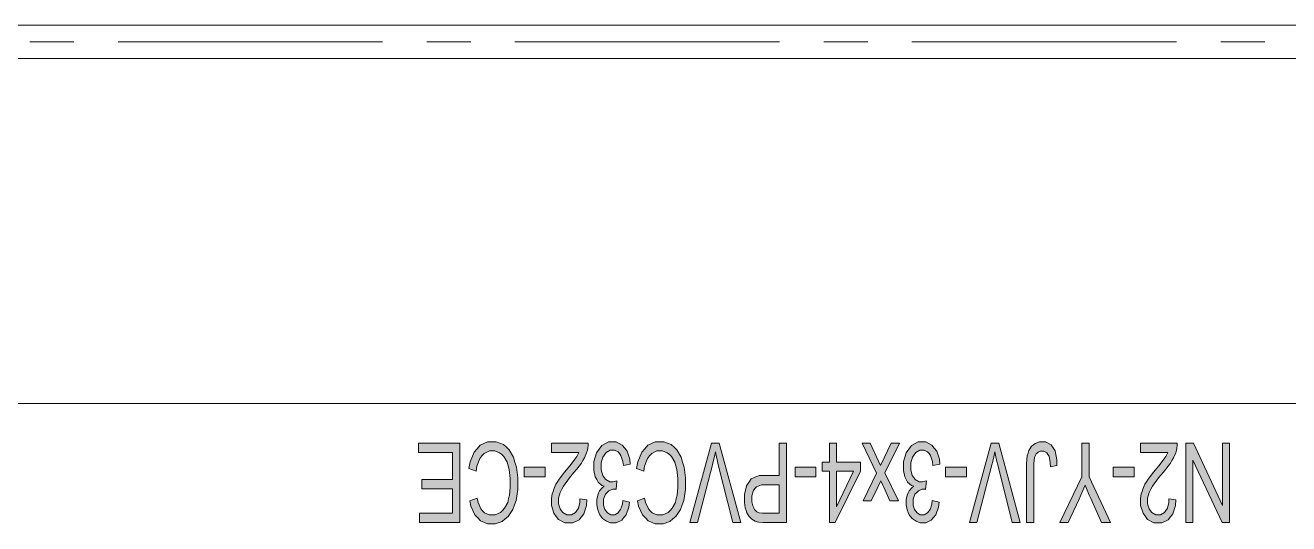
# Model space of a CAD drawing. Header units: millimetres. Extents: x 805 to 6044844, y 120 to 7887884.
# Drawn here: x 5956389 to 5965483, y 7852403 to 7855995 of the extents above; entities that cross this region are included whole.
import ezdxf

# ---------------------------------------------------------------- set-up
doc = ezdxf.new("R2010")
doc.units = ezdxf.units.MM

msp = doc.modelspace()

# ---------------------------------------------------------------- hatches: boundary and pattern name
h = msp.add_hatch(color=0)
h.dxf.hatch_style = 2
h.paths.add_polyline_path([(5959516.2, 7852983.1), (5959516.2, 7852413.1), (5959227.4, 7852413.1), (5959227.4, 7852480.7), (5959463.6, 7852480.7), (5959463.6, 7852655.2), (5959242.5, 7852655.2), (5959242.5, 7852722.2), (5959463.6, 7852722.2), (5959463.6, 7852916), (5959218.3, 7852916), (5959218.3, 7852983.1)])
h = msp.add_hatch(color=0)
h.dxf.hatch_style = 2
h.paths.add_polyline_path([(5959634.8, 7852783.4), (5959581.6, 7852802.8), (5959590.2, 7852848.9), (5959619.7, 7852919.7), (5959641.8, 7852943.9), (5959663.2, 7852968.6), (5959715.8, 7852992.7), (5959746.9, 7852992.7), (5959779.1, 7852992.7), (5959831.2, 7852974), (5959851.6, 7852955.2), (5959872, 7852936.4), (5959902.6, 7852882.2), (5959913.3, 7852846.8), (5959923.5, 7852811.3), (5959934.2, 7852734.6), (5959934.2, 7852693.8), (5959934.2, 7852649.3), (5959922.4, 7852572), (5959910.6, 7852538.7), (5959898.3, 7852505.4), (5959864.5, 7852455), (5959842.5, 7852437.8), (5959820.5, 7852420.6), (5959772.2, 7852403.5), (5959745.9, 7852403.5), (5959716.4, 7852403.5), (5959665.9, 7852425.5), (5959645.5, 7852446.9), (5959625.1, 7852468.9), (5959596.7, 7852530.1), (5959588.6, 7852569.3), (5959640.7, 7852587), (5959647.7, 7852555.9), (5959667.5, 7852510.8), (5959680.9, 7852496.3), (5959693.8, 7852482.4), (5959727.1, 7852467.9), (5959746.9, 7852467.9), (5959770, 7852467.9), (5959808.7, 7852484), (5959824.2, 7852499.5), (5959839.3, 7852515.1), (5959861.3, 7852557.5), (5959867.2, 7852584.3), (5959873.6, 7852610.6), (5959880, 7852665.4), (5959880, 7852693.8), (5959880, 7852729.8), (5959872.5, 7852793.6), (5959865, 7852820.5), (5959857.5, 7852847.8), (5959834.4, 7852888.1), (5959818.9, 7852901.5), (5959803.3, 7852914.9), (5959769.5, 7852928.3), (5959751.2, 7852928.3), (5959729.2, 7852928.3), (5959691.7, 7852910.1), (5959676.1, 7852891.8), (5959660.5, 7852873.6), (5959640.1, 7852819.4)])
h = msp.add_hatch(color=0)
h.dxf.hatch_style = 2
h.paths.add_polyline_path([(5960177.4, 7852916), (5960177.4, 7852983.1), (5960440.3, 7852983.1), (5960440.9, 7852970.7), (5960437.6, 7852946), (5960435, 7852934.8), (5960429.6, 7852915.5), (5960413.5, 7852877.3), (5960402.2, 7852859.1), (5960391.5, 7852840.3), (5960359.3, 7852797.4), (5960338.4, 7852772.7), (5960306.2, 7852734.6), (5960262.2, 7852673.9), (5960250.9, 7852651.9), (5960239.1, 7852629.4), (5960227.8, 7852587.5), (5960227.8, 7852567.7), (5960227.8, 7852546.8), (5960238, 7852511.9), (5960248.7, 7852497.4), (5960258.9, 7852483.4), (5960286.3, 7852468.9), (5960302.9, 7852468.9), (5960320.7, 7852468.9), (5960349.1, 7852484.5), (5960359.3, 7852499.5), (5960370, 7852514.6), (5960380.8, 7852556.4), (5960380.8, 7852583.2), (5960431.2, 7852575.7), (5960428.5, 7852535.5), (5960409.2, 7852474.3), (5960392.6, 7852453.4), (5960375.4, 7852431.9), (5960330.3, 7852411), (5960301.9, 7852411), (5960272.9, 7852411), (5960227.8, 7852433.5), (5960211.2, 7852456.6), (5960194, 7852479.1), (5960177.4, 7852535.5), (5960177.4, 7852569.3), (5960177.4, 7852586.5), (5960182.2, 7852619.7), (5960187.6, 7852636.4), (5960192.4, 7852653), (5960208.5, 7852687.9), (5960219.8, 7852706.1), (5960231, 7852724.4), (5960269.1, 7852774.3), (5960295.4, 7852806.5), (5960317.4, 7852832.8), (5960345.3, 7852868.8), (5960351.8, 7852877.9), (5960358.2, 7852887.5), (5960368.4, 7852906.3), (5960372.7, 7852916)])
h = msp.add_hatch(color=0)
h.dxf.hatch_style = 2
h.paths.add_polyline_path([(5960743, 7852832.3), (5960694.2, 7852823.1), (5960689.9, 7852852.7), (5960675.9, 7852895.6), (5960665.7, 7852908.5), (5960655.5, 7852921.9), (5960630.9, 7852934.8), (5960616.4, 7852934.8), (5960598.7, 7852934.8), (5960569.7, 7852917.6), (5960557.9, 7852900.4), (5960546.1, 7852883.3), (5960534.3, 7852841.4), (5960534.3, 7852816.2), (5960534.3, 7852792), (5960545, 7852752.3), (5960556.3, 7852736.7), (5960567, 7852721.2), (5960595.4, 7852705.1), (5960612.1, 7852705.1), (5960619, 7852705.1), (5960636.2, 7852709.4), (5960646.4, 7852713.1), (5960641.1, 7852651.4), (5960638.9, 7852651.9), (5960634.6, 7852652.5), (5960618, 7852652.5), (5960589.5, 7852640.7), (5960577.2, 7852628.9), (5960564.8, 7852617.6), (5960552, 7852581.6), (5960552, 7852557.5), (5960552, 7852538.2), (5960561.1, 7852506.5), (5960570.2, 7852493.6), (5960579.3, 7852481.3), (5960602.9, 7852468.4), (5960617.4, 7852468.4), (5960631.4, 7852468.4), (5960655.5, 7852481.3), (5960664.7, 7852494.2), (5960674.3, 7852507), (5960686.7, 7852545.7), (5960689.4, 7852570.9), (5960738.7, 7852558.6), (5960733.9, 7852523.7), (5960713.5, 7852468.9), (5960697.9, 7852449.6), (5960681.8, 7852430.3), (5960642.1, 7852411), (5960618.5, 7852411), (5960602.4, 7852411), (5960572.4, 7852421.2), (5960558.4, 7852430.8), (5960544.4, 7852441), (5960523.5, 7852468.4), (5960516.5, 7852485.6), (5960509, 7852502.7), (5960502.1, 7852539.2), (5960502.1, 7852559.1), (5960502.1, 7852577.3), (5960509, 7852610.6), (5960516, 7852626.2), (5960522.4, 7852641.2), (5960543.4, 7852665.4), (5960556.8, 7852673.9), (5960539.1, 7852679.9), (5960511.7, 7852704), (5960502.1, 7852722.2), (5960491.9, 7852741), (5960482.2, 7852786.7), (5960482.2, 7852814.6), (5960482.2, 7852851.6), (5960501.5, 7852914.9), (5960520.3, 7852941.2), (5960539.6, 7852967), (5960587.4, 7852992.7), (5960616.4, 7852992.7), (5960642.7, 7852992.7), (5960686.1, 7852970.7), (5960703.8, 7852948.2), (5960721, 7852925.7), (5960740.9, 7852867.7)])
h = msp.add_hatch(color=0)
h.dxf.hatch_style = 2
h.paths.add_polyline_path([(5960841.2, 7852783.4), (5960788.6, 7852802.8), (5960797.2, 7852848.9), (5960826.7, 7852919.7), (5960848.2, 7852943.9), (5960869.7, 7852968.6), (5960922.8, 7852992.7), (5960953.9, 7852992.7), (5960986.1, 7852992.7), (5961038.2, 7852974), (5961058.6, 7852955.2), (5961078.4, 7852936.4), (5961109.6, 7852882.2), (5961119.8, 7852846.8), (5961130.5, 7852811.3), (5961141.2, 7852734.6), (5961141.2, 7852693.8), (5961141.2, 7852649.3), (5961128.9, 7852572), (5961117.1, 7852538.7), (5961105.3, 7852505.4), (5961071.5, 7852455), (5961049.5, 7852437.8), (5961027.5, 7852420.6), (5960979.2, 7852403.5), (5960952.9, 7852403.5), (5960922.8, 7852403.5), (5960872.9, 7852425.5), (5960852.5, 7852446.9), (5960832.1, 7852468.9), (5960803.7, 7852530.1), (5960795.6, 7852569.3), (5960847.1, 7852587), (5960854.1, 7852555.9), (5960874.5, 7852510.8), (5960887.4, 7852496.3), (5960900.8, 7852482.4), (5960934.1, 7852467.9), (5960953.9, 7852467.9), (5960977, 7852467.9), (5961015.7, 7852484), (5961030.7, 7852499.5), (5961046.2, 7852515.1), (5961068.2, 7852557.5), (5961074.2, 7852584.3), (5961080.6, 7852610.6), (5961086.5, 7852665.4), (5961086.5, 7852693.8), (5961086.5, 7852729.8), (5961079.5, 7852793.6), (5961072, 7852820.5), (5961064.5, 7852847.8), (5961041.4, 7852888.1), (5961025.9, 7852901.5), (5961010.3, 7852914.9), (5960976.5, 7852928.3), (5960958.2, 7852928.3), (5960935.7, 7852928.3), (5960898.1, 7852910.1), (5960883.1, 7852891.8), (5960867.5, 7852873.6), (5960846.6, 7852819.4)])
h = msp.add_hatch(color=0)
h.dxf.hatch_style = 2
h.paths.add_polyline_path([(5961383.8, 7852983.1), (5961538.4, 7852413.1), (5961481, 7852413.1), (5961377.4, 7852827.4), (5961370.9, 7852852.1), (5961360.7, 7852898.8), (5961356.4, 7852920.8), (5961351.6, 7852897.2), (5961340.9, 7852851.1), (5961335, 7852827.4), (5961227.1, 7852413.1), (5961173.4, 7852413.1), (5961329.1, 7852983.1)])
h = msp.add_hatch(color=0)
h.paths.add_polyline_path([(5961869, 7852983.1), (5961869, 7852413.1), (5961718.7, 7852413.1), (5961698.8, 7852413.1), (5961668.3, 7852415.8), (5961658.1, 7852418.5), (5961643, 7852422.2), (5961618.9, 7852435.7), (5961608.7, 7852445.3), (5961599, 7852455), (5961582.9, 7852482.4), (5961577, 7852500.1), (5961570.6, 7852517.8), (5961564.7, 7852557), (5961564.7, 7852577.9), (5961564.7, 7852614.4), (5961580.8, 7852675.6), (5961596.9, 7852700.8), (5961613, 7852726), (5961671.5, 7852751.2), (5961713.9, 7852751.2), (5961815.8, 7852751.2), (5961815.8, 7852983.1)])
h.paths.add_polyline_path([(5961815.8, 7852684.1), (5961712.8, 7852684.1), (5961687.6, 7852684.1), (5961651.1, 7852670.2), (5961640.3, 7852656.8), (5961629.6, 7852643.4), (5961618.9, 7852604.7), (5961618.9, 7852580.6), (5961618.9, 7852562.3), (5961625.3, 7852531.7), (5961631.8, 7852519.4), (5961638.2, 7852506.5), (5961654.8, 7852489.9), (5961665, 7852485.6), (5961671.5, 7852482.9), (5961696.2, 7852480.7), (5961713.9, 7852480.7), (5961815.8, 7852480.7)])
h = msp.add_hatch(color=0)
h.paths.add_polyline_path([(5962226.9, 7852983.1), (5962226.9, 7852846.8), (5962399.8, 7852846.8), (5962399.8, 7852783.4), (5962217.8, 7852413.7), (5962178.1, 7852413.7), (5962178.1, 7852783.4), (5962123.9, 7852783.4), (5962123.9, 7852846.8), (5962178.1, 7852846.8), (5962178.1, 7852983.1)])
h.paths.add_polyline_path([(5962226.9, 7852783.4), (5962226.9, 7852526.4), (5962351.5, 7852783.4)])
h = msp.add_hatch(color=0)
h.dxf.hatch_style = 2
h.paths.add_polyline_path([(5962681.5, 7852983.1), (5962575.8, 7852769.5), (5962673.5, 7852569.8), (5962612.8, 7852569.8), (5962567.7, 7852667), (5962561.3, 7852680.9), (5962551.6, 7852703.5), (5962547.9, 7852712.6), (5962542, 7852700.2), (5962530.7, 7852678.2), (5962525.9, 7852668), (5962477.6, 7852569.8), (5962419.1, 7852569.8), (5962516.2, 7852767.9), (5962411.6, 7852983.1), (5962471.1, 7852983.1), (5962530.7, 7852855.3), (5962544.7, 7852823.7), (5962622.5, 7852983.1)])
h = msp.add_hatch(color=0)
h.dxf.hatch_style = 2
h.paths.add_polyline_path([(5962971.3, 7852832.3), (5962922.5, 7852823.1), (5962918.2, 7852852.7), (5962903.7, 7852895.6), (5962894, 7852908.5), (5962883.8, 7852921.9), (5962859.2, 7852934.8), (5962844.7, 7852934.8), (5962826.9, 7852934.8), (5962798, 7852917.6), (5962786.2, 7852900.4), (5962774.4, 7852883.3), (5962762.5, 7852841.4), (5962762.5, 7852816.2), (5962762.5, 7852792), (5962773.3, 7852752.3), (5962784.6, 7852736.7), (5962795.3, 7852721.2), (5962823.2, 7852705.1), (5962840.4, 7852705.1), (5962847.3, 7852705.1), (5962864.5, 7852709.4), (5962874.7, 7852713.1), (5962869.3, 7852651.4), (5962867.2, 7852651.9), (5962862.9, 7852652.5), (5962861.3, 7852652.5), (5962845.7, 7852652.5), (5962817.8, 7852640.7), (5962805.5, 7852628.9), (5962792.6, 7852617.6), (5962780.3, 7852581.6), (5962780.3, 7852557.5), (5962780.3, 7852538.2), (5962789.4, 7852506.5), (5962798.5, 7852493.6), (5962807.6, 7852481.3), (5962831.2, 7852468.4), (5962845.7, 7852468.4), (5962859.7, 7852468.4), (5962883.8, 7852481.3), (5962893, 7852494.2), (5962902.6, 7852507), (5962915, 7852545.7), (5962917.6, 7852570.9), (5962966.5, 7852558.6), (5962962.2, 7852523.7), (5962941.8, 7852468.9), (5962925.7, 7852449.6), (5962910.1, 7852430.3), (5962870.4, 7852411), (5962846.8, 7852411), (5962830.7, 7852411), (5962800.7, 7852421.2), (5962786.7, 7852430.8), (5962772.7, 7852441), (5962751.8, 7852468.4), (5962744.8, 7852485.6), (5962737.3, 7852502.7), (5962730.3, 7852539.2), (5962730.3, 7852559.1), (5962730.3, 7852577.3), (5962736.8, 7852610.6), (5962743.8, 7852626.2), (5962750.7, 7852641.2), (5962771.7, 7852665.4), (5962785.1, 7852673.9), (5962767.4, 7852679.9), (5962740, 7852704), (5962730.3, 7852722.2), (5962720.2, 7852741), (5962710.5, 7852786.7), (5962710.5, 7852814.6), (5962710.5, 7852851.6), (5962729.8, 7852914.9), (5962748.6, 7852941.2), (5962767.4, 7852967), (5962815.7, 7852992.7), (5962844.7, 7852992.7), (5962871, 7852992.7), (5962914.4, 7852970.7), (5962932.1, 7852948.2), (5962949.3, 7852925.7), (5962969.2, 7852867.7)])
h = msp.add_hatch(color=0)
h.dxf.hatch_style = 2
h.paths.add_polyline_path([(5963395.3, 7852983.1), (5963549.9, 7852413.1), (5963492.4, 7852413.1), (5963388.9, 7852827.4), (5963382.4, 7852852.1), (5963372.2, 7852898.8), (5963367.9, 7852920.8), (5963363.1, 7852897.2), (5963352.4, 7852851.1), (5963346.5, 7852827.4), (5963238.6, 7852413.1), (5963184.9, 7852413.1), (5963340.6, 7852983.1)])
h = msp.add_hatch(color=0)
h.dxf.hatch_style = 2
h.paths.add_polyline_path([(5963814.4, 7852822.1), (5963767.2, 7852812.9), (5963766.1, 7852845.1), (5963757.6, 7852889.7), (5963750, 7852901.5), (5963742, 7852913.8), (5963721.1, 7852925.7), (5963707.6, 7852925.7), (5963697.4, 7852925.7), (5963680.3, 7852919.2), (5963673.3, 7852912.8), (5963665.8, 7852906.3), (5963656.1, 7852888.6), (5963653.4, 7852877.3), (5963650.2, 7852866.1), (5963647.5, 7852830.7), (5963647.5, 7852806), (5963647.5, 7852413.1), (5963594.9, 7852413.1), (5963594.9, 7852801.7), (5963594.9, 7852837.6), (5963600.8, 7852892.9), (5963607.3, 7852912.2), (5963613.2, 7852932.1), (5963632.5, 7852962.1), (5963645.4, 7852972.3), (5963658.8, 7852982.5), (5963689.4, 7852992.7), (5963707.1, 7852992.7), (5963733.4, 7852992.7), (5963773.7, 7852971.3), (5963787.6, 7852949.8), (5963801.6, 7852928.3), (5963815, 7852864.5)])
h = msp.add_hatch(color=0)
h.dxf.hatch_style = 2
h.paths.add_polyline_path([(5964046.8, 7852983.1), (5964046.8, 7852741.6), (5964200.3, 7852413.1), (5964135.9, 7852413.1), (5964057.6, 7852585.4), (5964046.3, 7852609.5), (5964026.4, 7852657.3), (5964016.8, 7852681.5), (5964007.6, 7852659.5), (5963986.2, 7852609), (5963973.8, 7852581.1), (5963896, 7852413.1), (5963834.8, 7852413.1), (5963993.7, 7852741.6), (5963993.7, 7852983.1)])
h = msp.add_hatch(color=0)
h.dxf.hatch_style = 2
h.paths.add_polyline_path([(5964417.1, 7852916), (5964417.1, 7852983.1), (5964680.1, 7852983.1), (5964680.6, 7852970.7), (5964677.4, 7852946), (5964674.7, 7852934.8), (5964669.4, 7852915.5), (5964653.3, 7852877.3), (5964642.5, 7852859.1), (5964631.3, 7852840.3), (5964599.1, 7852797.4), (5964578.1, 7852772.7), (5964545.9, 7852734.6), (5964501.9, 7852673.9), (5964490.7, 7852651.9), (5964478.9, 7852629.4), (5964467.6, 7852587.5), (5964467.6, 7852567.7), (5964467.6, 7852546.8), (5964477.8, 7852511.9), (5964488.5, 7852497.4), (5964498.7, 7852483.4), (5964526.1, 7852468.9), (5964542.7, 7852468.9), (5964560.4, 7852468.9), (5964588.9, 7852484.5), (5964599.1, 7852499.5), (5964609.8, 7852514.6), (5964620.5, 7852556.4), (5964620.5, 7852583.2), (5964671, 7852575.7), (5964668.3, 7852535.5), (5964649, 7852474.3), (5964632.3, 7852453.4), (5964615.2, 7852431.9), (5964570.1, 7852411), (5964541.6, 7852411), (5964512.7, 7852411), (5964467.6, 7852433.5), (5964450.9, 7852456.6), (5964434.3, 7852479.1), (5964417.1, 7852535.5), (5964417.1, 7852569.3), (5964417.1, 7852586.5), (5964422, 7852619.7), (5964427.3, 7852636.4), (5964432.2, 7852653), (5964448.3, 7852687.9), (5964459.5, 7852706.1), (5964470.8, 7852724.4), (5964508.9, 7852774.3), (5964535.2, 7852806.5), (5964557.2, 7852832.8), (5964585.1, 7852868.8), (5964591.6, 7852877.9), (5964598, 7852887.5), (5964608.2, 7852906.3), (5964612.5, 7852916)])
h = msp.add_hatch(color=0)
h.dxf.hatch_style = 2
h.paths.add_polyline_path([(5965056.9, 7852983.1), (5965056.9, 7852413.1), (5965002.7, 7852413.1), (5964793.3, 7852860.7), (5964793.3, 7852413.1), (5964742.9, 7852413.1), (5964742.9, 7852983.1), (5964797.1, 7852983.1), (5965006.4, 7852536), (5965006.4, 7852983.1)])
h = msp.add_hatch(color=0)
h.dxf.hatch_style = 2
h.paths.add_polyline_path([(5960130.1, 7852812.4), (5960130.1, 7852742.1), (5959979.9, 7852742.1), (5959979.9, 7852812.4)])
h = msp.add_hatch(color=0)
h.dxf.hatch_style = 2
h.paths.add_polyline_path([(5962079.9, 7852812.4), (5962079.9, 7852742.1), (5961929.6, 7852742.1), (5961929.6, 7852812.4)])
h = msp.add_hatch(color=0)
h.dxf.hatch_style = 2
h.paths.add_polyline_path([(5963162.9, 7852812.4), (5963162.9, 7852742.1), (5963012.6, 7852742.1), (5963012.6, 7852812.4)])
h = msp.add_hatch(color=0)
h.dxf.hatch_style = 2
h.paths.add_polyline_path([(5964369.9, 7852812.4), (5964369.9, 7852742.1), (5964219.6, 7852742.1), (5964219.6, 7852812.4)])

# ---------------------------------------------------------------- linework, layer by layer
at = {"color": 0, "lineweight": 0}
for points in [[(5992399.6, 7855995.5), (5937904.6, 7855995.5)], [(5956739.4, 7855875.2), (5956421.7, 7855875.2)], [(5958961.2, 7855875.2), (5957056.6, 7855875.2)], [(5959596.7, 7855875.2), (5959279, 7855875.2)], [(5961818.5, 7855875.2), (5959913.8, 7855875.2)], [(5962453.4, 7855875.2), (5962136.2, 7855875.2)], [(5964675.8, 7855875.2), (5962771.1, 7855875.2)], [(5965310.7, 7855875.2), (5964993.5, 7855875.2)], [(5992399.6, 7855755.6), (5937904.6, 7855755.6)], [(5972039.6, 7853269.7), (5953692.1, 7853269.7)]]:
    msp.add_lwpolyline(points, dxfattribs=at)
for points in [[(5959516.2, 7852983.1), (5959516.2, 7852413.1), (5959227.4, 7852413.1), (5959227.4, 7852480.7), (5959463.6, 7852480.7), (5959463.6, 7852655.2), (5959242.5, 7852655.2), (5959242.5, 7852722.2), (5959463.6, 7852722.2), (5959463.6, 7852916), (5959218.3, 7852916), (5959218.3, 7852983.1)], [(5959634.8, 7852783.4), (5959581.6, 7852802.8), (5959590.2, 7852848.9), (5959619.7, 7852919.7), (5959641.8, 7852943.9), (5959663.2, 7852968.6), (5959715.8, 7852992.7), (5959746.9, 7852992.7), (5959779.1, 7852992.7), (5959831.2, 7852974), (5959851.6, 7852955.2), (5959872, 7852936.4), (5959902.6, 7852882.2), (5959913.3, 7852846.8), (5959923.5, 7852811.3), (5959934.2, 7852734.6), (5959934.2, 7852693.8), (5959934.2, 7852649.3), (5959922.4, 7852572), (5959910.6, 7852538.7), (5959898.3, 7852505.4), (5959864.5, 7852455), (5959842.5, 7852437.8), (5959820.5, 7852420.6), (5959772.2, 7852403.5), (5959745.9, 7852403.5), (5959716.4, 7852403.5), (5959665.9, 7852425.5), (5959645.5, 7852446.9), (5959625.1, 7852468.9), (5959596.7, 7852530.1), (5959588.6, 7852569.3), (5959640.7, 7852587), (5959647.7, 7852555.9), (5959667.5, 7852510.8), (5959680.9, 7852496.3), (5959693.8, 7852482.4), (5959727.1, 7852467.9), (5959746.9, 7852467.9), (5959770, 7852467.9), (5959808.7, 7852484), (5959824.2, 7852499.5), (5959839.3, 7852515.1), (5959861.3, 7852557.5), (5959867.2, 7852584.3), (5959873.6, 7852610.6), (5959880, 7852665.4), (5959880, 7852693.8), (5959880, 7852729.8), (5959872.5, 7852793.6), (5959865, 7852820.5), (5959857.5, 7852847.8), (5959834.4, 7852888.1), (5959818.9, 7852901.5), (5959803.3, 7852914.9), (5959769.5, 7852928.3), (5959751.2, 7852928.3), (5959729.2, 7852928.3), (5959691.7, 7852910.1), (5959676.1, 7852891.8), (5959660.5, 7852873.6), (5959640.1, 7852819.4)], [(5960177.4, 7852916), (5960177.4, 7852983.1), (5960440.3, 7852983.1), (5960440.9, 7852970.7), (5960437.6, 7852946), (5960435, 7852934.8), (5960429.6, 7852915.5), (5960413.5, 7852877.3), (5960402.2, 7852859.1), (5960391.5, 7852840.3), (5960359.3, 7852797.4), (5960338.4, 7852772.7), (5960306.2, 7852734.6), (5960262.2, 7852673.9), (5960250.9, 7852651.9), (5960239.1, 7852629.4), (5960227.8, 7852587.5), (5960227.8, 7852567.7), (5960227.8, 7852546.8), (5960238, 7852511.9), (5960248.7, 7852497.4), (5960258.9, 7852483.4), (5960286.3, 7852468.9), (5960302.9, 7852468.9), (5960320.7, 7852468.9), (5960349.1, 7852484.5), (5960359.3, 7852499.5), (5960370, 7852514.6), (5960380.8, 7852556.4), (5960380.8, 7852583.2), (5960431.2, 7852575.7), (5960428.5, 7852535.5), (5960409.2, 7852474.3), (5960392.6, 7852453.4), (5960375.4, 7852431.9), (5960330.3, 7852411), (5960301.9, 7852411), (5960272.9, 7852411), (5960227.8, 7852433.5), (5960211.2, 7852456.6), (5960194, 7852479.1), (5960177.4, 7852535.5), (5960177.4, 7852569.3), (5960177.4, 7852586.5), (5960182.2, 7852619.7), (5960187.6, 7852636.4), (5960192.4, 7852653), (5960208.5, 7852687.9), (5960219.8, 7852706.1), (5960231, 7852724.4), (5960269.1, 7852774.3), (5960295.4, 7852806.5), (5960317.4, 7852832.8), (5960345.3, 7852868.8), (5960351.8, 7852877.9), (5960358.2, 7852887.5), (5960368.4, 7852906.3), (5960372.7, 7852916)], [(5960743, 7852832.3), (5960694.2, 7852823.1), (5960689.9, 7852852.7), (5960675.9, 7852895.6), (5960665.7, 7852908.5), (5960655.5, 7852921.9), (5960630.9, 7852934.8), (5960616.4, 7852934.8), (5960598.7, 7852934.8), (5960569.7, 7852917.6), (5960557.9, 7852900.4), (5960546.1, 7852883.3), (5960534.3, 7852841.4), (5960534.3, 7852816.2), (5960534.3, 7852792), (5960545, 7852752.3), (5960556.3, 7852736.7), (5960567, 7852721.2), (5960595.4, 7852705.1), (5960612.1, 7852705.1), (5960619, 7852705.1), (5960636.2, 7852709.4), (5960646.4, 7852713.1), (5960641.1, 7852651.4), (5960638.9, 7852651.9), (5960634.6, 7852652.5), (5960618, 7852652.5), (5960589.5, 7852640.7), (5960577.2, 7852628.9), (5960564.8, 7852617.6), (5960552, 7852581.6), (5960552, 7852557.5), (5960552, 7852538.2), (5960561.1, 7852506.5), (5960570.2, 7852493.6), (5960579.3, 7852481.3), (5960602.9, 7852468.4), (5960617.4, 7852468.4), (5960631.4, 7852468.4), (5960655.5, 7852481.3), (5960664.7, 7852494.2), (5960674.3, 7852507), (5960686.7, 7852545.7), (5960689.4, 7852570.9), (5960738.7, 7852558.6), (5960733.9, 7852523.7), (5960713.5, 7852468.9), (5960697.9, 7852449.6), (5960681.8, 7852430.3), (5960642.1, 7852411), (5960618.5, 7852411), (5960602.4, 7852411), (5960572.4, 7852421.2), (5960558.4, 7852430.8), (5960544.4, 7852441), (5960523.5, 7852468.4), (5960516.5, 7852485.6), (5960509, 7852502.7), (5960502.1, 7852539.2), (5960502.1, 7852559.1), (5960502.1, 7852577.3), (5960509, 7852610.6), (5960516, 7852626.2), (5960522.4, 7852641.2), (5960543.4, 7852665.4), (5960556.8, 7852673.9), (5960539.1, 7852679.9), (5960511.7, 7852704), (5960502.1, 7852722.2), (5960491.9, 7852741), (5960482.2, 7852786.7), (5960482.2, 7852814.6), (5960482.2, 7852851.6), (5960501.5, 7852914.9), (5960520.3, 7852941.2), (5960539.6, 7852967), (5960587.4, 7852992.7), (5960616.4, 7852992.7), (5960642.7, 7852992.7), (5960686.1, 7852970.7), (5960703.8, 7852948.2), (5960721, 7852925.7), (5960740.9, 7852867.7)], [(5960841.2, 7852783.4), (5960788.6, 7852802.8), (5960797.2, 7852848.9), (5960826.7, 7852919.7), (5960848.2, 7852943.9), (5960869.7, 7852968.6), (5960922.8, 7852992.7), (5960953.9, 7852992.7), (5960986.1, 7852992.7), (5961038.2, 7852974), (5961058.6, 7852955.2), (5961078.4, 7852936.4), (5961109.6, 7852882.2), (5961119.8, 7852846.8), (5961130.5, 7852811.3), (5961141.2, 7852734.6), (5961141.2, 7852693.8), (5961141.2, 7852649.3), (5961128.9, 7852572), (5961117.1, 7852538.7), (5961105.3, 7852505.4), (5961071.5, 7852455), (5961049.5, 7852437.8), (5961027.5, 7852420.6), (5960979.2, 7852403.5), (5960952.9, 7852403.5), (5960922.8, 7852403.5), (5960872.9, 7852425.5), (5960852.5, 7852446.9), (5960832.1, 7852468.9), (5960803.7, 7852530.1), (5960795.6, 7852569.3), (5960847.1, 7852587), (5960854.1, 7852555.9), (5960874.5, 7852510.8), (5960887.4, 7852496.3), (5960900.8, 7852482.4), (5960934.1, 7852467.9), (5960953.9, 7852467.9), (5960977, 7852467.9), (5961015.7, 7852484), (5961030.7, 7852499.5), (5961046.2, 7852515.1), (5961068.2, 7852557.5), (5961074.2, 7852584.3), (5961080.6, 7852610.6), (5961086.5, 7852665.4), (5961086.5, 7852693.8), (5961086.5, 7852729.8), (5961079.5, 7852793.6), (5961072, 7852820.5), (5961064.5, 7852847.8), (5961041.4, 7852888.1), (5961025.9, 7852901.5), (5961010.3, 7852914.9), (5960976.5, 7852928.3), (5960958.2, 7852928.3), (5960935.7, 7852928.3), (5960898.1, 7852910.1), (5960883.1, 7852891.8), (5960867.5, 7852873.6), (5960846.6, 7852819.4)], [(5961383.8, 7852983.1), (5961538.4, 7852413.1), (5961481, 7852413.1), (5961377.4, 7852827.4), (5961370.9, 7852852.1), (5961360.7, 7852898.8), (5961356.4, 7852920.8), (5961351.6, 7852897.2), (5961340.9, 7852851.1), (5961335, 7852827.4), (5961227.1, 7852413.1), (5961173.4, 7852413.1), (5961329.1, 7852983.1)], [(5961869, 7852983.1), (5961869, 7852413.1), (5961718.7, 7852413.1), (5961698.8, 7852413.1), (5961668.3, 7852415.8), (5961658.1, 7852418.5), (5961643, 7852422.2), (5961618.9, 7852435.7), (5961608.7, 7852445.3), (5961599, 7852455), (5961582.9, 7852482.4), (5961577, 7852500.1), (5961570.6, 7852517.8), (5961564.7, 7852557), (5961564.7, 7852577.9), (5961564.7, 7852614.4), (5961580.8, 7852675.6), (5961596.9, 7852700.8), (5961613, 7852726), (5961671.5, 7852751.2), (5961713.9, 7852751.2), (5961815.8, 7852751.2), (5961815.8, 7852983.1)], [(5962226.9, 7852983.1), (5962226.9, 7852846.8), (5962399.8, 7852846.8), (5962399.8, 7852783.4), (5962217.8, 7852413.7), (5962178.1, 7852413.7), (5962178.1, 7852783.4), (5962123.9, 7852783.4), (5962123.9, 7852846.8), (5962178.1, 7852846.8), (5962178.1, 7852983.1)], [(5962681.5, 7852983.1), (5962575.8, 7852769.5), (5962673.5, 7852569.8), (5962612.8, 7852569.8), (5962567.7, 7852667), (5962561.3, 7852680.9), (5962551.6, 7852703.5), (5962547.9, 7852712.6), (5962542, 7852700.2), (5962530.7, 7852678.2), (5962525.9, 7852668), (5962477.6, 7852569.8), (5962419.1, 7852569.8), (5962516.2, 7852767.9), (5962411.6, 7852983.1), (5962471.1, 7852983.1), (5962530.7, 7852855.3), (5962544.7, 7852823.7), (5962622.5, 7852983.1)], [(5962971.3, 7852832.3), (5962922.5, 7852823.1), (5962918.2, 7852852.7), (5962903.7, 7852895.6), (5962894, 7852908.5), (5962883.8, 7852921.9), (5962859.2, 7852934.8), (5962844.7, 7852934.8), (5962826.9, 7852934.8), (5962798, 7852917.6), (5962786.2, 7852900.4), (5962774.4, 7852883.3), (5962762.5, 7852841.4), (5962762.5, 7852816.2), (5962762.5, 7852792), (5962773.3, 7852752.3), (5962784.6, 7852736.7), (5962795.3, 7852721.2), (5962823.2, 7852705.1), (5962840.4, 7852705.1), (5962847.3, 7852705.1), (5962864.5, 7852709.4), (5962874.7, 7852713.1), (5962869.3, 7852651.4), (5962867.2, 7852651.9), (5962862.9, 7852652.5), (5962861.3, 7852652.5), (5962845.7, 7852652.5), (5962817.8, 7852640.7), (5962805.5, 7852628.9), (5962792.6, 7852617.6), (5962780.3, 7852581.6), (5962780.3, 7852557.5), (5962780.3, 7852538.2), (5962789.4, 7852506.5), (5962798.5, 7852493.6), (5962807.6, 7852481.3), (5962831.2, 7852468.4), (5962845.7, 7852468.4), (5962859.7, 7852468.4), (5962883.8, 7852481.3), (5962893, 7852494.2), (5962902.6, 7852507), (5962915, 7852545.7), (5962917.6, 7852570.9), (5962966.5, 7852558.6), (5962962.2, 7852523.7), (5962941.8, 7852468.9), (5962925.7, 7852449.6), (5962910.1, 7852430.3), (5962870.4, 7852411), (5962846.8, 7852411), (5962830.7, 7852411), (5962800.7, 7852421.2), (5962786.7, 7852430.8), (5962772.7, 7852441), (5962751.8, 7852468.4), (5962744.8, 7852485.6), (5962737.3, 7852502.7), (5962730.3, 7852539.2), (5962730.3, 7852559.1), (5962730.3, 7852577.3), (5962736.8, 7852610.6), (5962743.8, 7852626.2), (5962750.7, 7852641.2), (5962771.7, 7852665.4), (5962785.1, 7852673.9), (5962767.4, 7852679.9), (5962740, 7852704), (5962730.3, 7852722.2), (5962720.2, 7852741), (5962710.5, 7852786.7), (5962710.5, 7852814.6), (5962710.5, 7852851.6), (5962729.8, 7852914.9), (5962748.6, 7852941.2), (5962767.4, 7852967), (5962815.7, 7852992.7), (5962844.7, 7852992.7), (5962871, 7852992.7), (5962914.4, 7852970.7), (5962932.1, 7852948.2), (5962949.3, 7852925.7), (5962969.2, 7852867.7)], [(5963395.3, 7852983.1), (5963549.9, 7852413.1), (5963492.4, 7852413.1), (5963388.9, 7852827.4), (5963382.4, 7852852.1), (5963372.2, 7852898.8), (5963367.9, 7852920.8), (5963363.1, 7852897.2), (5963352.4, 7852851.1), (5963346.5, 7852827.4), (5963238.6, 7852413.1), (5963184.9, 7852413.1), (5963340.6, 7852983.1)], [(5963814.4, 7852822.1), (5963767.2, 7852812.9), (5963766.1, 7852845.1), (5963757.6, 7852889.7), (5963750, 7852901.5), (5963742, 7852913.8), (5963721.1, 7852925.7), (5963707.6, 7852925.7), (5963697.4, 7852925.7), (5963680.3, 7852919.2), (5963673.3, 7852912.8), (5963665.8, 7852906.3), (5963656.1, 7852888.6), (5963653.4, 7852877.3), (5963650.2, 7852866.1), (5963647.5, 7852830.7), (5963647.5, 7852806), (5963647.5, 7852413.1), (5963594.9, 7852413.1), (5963594.9, 7852801.7), (5963594.9, 7852837.6), (5963600.8, 7852892.9), (5963607.3, 7852912.2), (5963613.2, 7852932.1), (5963632.5, 7852962.1), (5963645.4, 7852972.3), (5963658.8, 7852982.5), (5963689.4, 7852992.7), (5963707.1, 7852992.7), (5963733.4, 7852992.7), (5963773.7, 7852971.3), (5963787.6, 7852949.8), (5963801.6, 7852928.3), (5963815, 7852864.5)], [(5964046.8, 7852983.1), (5964046.8, 7852741.6), (5964200.3, 7852413.1), (5964135.9, 7852413.1), (5964057.6, 7852585.4), (5964046.3, 7852609.5), (5964026.4, 7852657.3), (5964016.8, 7852681.5), (5964007.6, 7852659.5), (5963986.2, 7852609), (5963973.8, 7852581.1), (5963896, 7852413.1), (5963834.8, 7852413.1), (5963993.7, 7852741.6), (5963993.7, 7852983.1)], [(5964417.1, 7852916), (5964417.1, 7852983.1), (5964680.1, 7852983.1), (5964680.6, 7852970.7), (5964677.4, 7852946), (5964674.7, 7852934.8), (5964669.4, 7852915.5), (5964653.3, 7852877.3), (5964642.5, 7852859.1), (5964631.3, 7852840.3), (5964599.1, 7852797.4), (5964578.1, 7852772.7), (5964545.9, 7852734.6), (5964501.9, 7852673.9), (5964490.7, 7852651.9), (5964478.9, 7852629.4), (5964467.6, 7852587.5), (5964467.6, 7852567.7), (5964467.6, 7852546.8), (5964477.8, 7852511.9), (5964488.5, 7852497.4), (5964498.7, 7852483.4), (5964526.1, 7852468.9), (5964542.7, 7852468.9), (5964560.4, 7852468.9), (5964588.9, 7852484.5), (5964599.1, 7852499.5), (5964609.8, 7852514.6), (5964620.5, 7852556.4), (5964620.5, 7852583.2), (5964671, 7852575.7), (5964668.3, 7852535.5), (5964649, 7852474.3), (5964632.3, 7852453.4), (5964615.2, 7852431.9), (5964570.1, 7852411), (5964541.6, 7852411), (5964512.7, 7852411), (5964467.6, 7852433.5), (5964450.9, 7852456.6), (5964434.3, 7852479.1), (5964417.1, 7852535.5), (5964417.1, 7852569.3), (5964417.1, 7852586.5), (5964422, 7852619.7), (5964427.3, 7852636.4), (5964432.2, 7852653), (5964448.3, 7852687.9), (5964459.5, 7852706.1), (5964470.8, 7852724.4), (5964508.9, 7852774.3), (5964535.2, 7852806.5), (5964557.2, 7852832.8), (5964585.1, 7852868.8), (5964591.6, 7852877.9), (5964598, 7852887.5), (5964608.2, 7852906.3), (5964612.5, 7852916)], [(5965056.9, 7852983.1), (5965056.9, 7852413.1), (5965002.7, 7852413.1), (5964793.3, 7852860.7), (5964793.3, 7852413.1), (5964742.9, 7852413.1), (5964742.9, 7852983.1), (5964797.1, 7852983.1), (5965006.4, 7852536), (5965006.4, 7852983.1)], [(5960130.1, 7852812.4), (5960130.1, 7852742.1), (5959979.9, 7852742.1), (5959979.9, 7852812.4)], [(5962079.9, 7852812.4), (5962079.9, 7852742.1), (5961929.6, 7852742.1), (5961929.6, 7852812.4)], [(5963162.9, 7852812.4), (5963162.9, 7852742.1), (5963012.6, 7852742.1), (5963012.6, 7852812.4)], [(5964369.9, 7852812.4), (5964369.9, 7852742.1), (5964219.6, 7852742.1), (5964219.6, 7852812.4)], [(5962226.9, 7852783.4), (5962226.9, 7852526.4), (5962351.5, 7852783.4)], [(5961815.8, 7852684.1), (5961712.8, 7852684.1), (5961687.6, 7852684.1), (5961651.1, 7852670.2), (5961640.3, 7852656.8), (5961629.6, 7852643.4), (5961618.9, 7852604.7), (5961618.9, 7852580.6), (5961618.9, 7852562.3), (5961625.3, 7852531.7), (5961631.8, 7852519.4), (5961638.2, 7852506.5), (5961654.8, 7852489.9), (5961665, 7852485.6), (5961671.5, 7852482.9), (5961696.2, 7852480.7), (5961713.9, 7852480.7), (5961815.8, 7852480.7)]]:
    msp.add_lwpolyline(points, close=True, dxfattribs=at)

doc.saveas('drawing.dxf')
